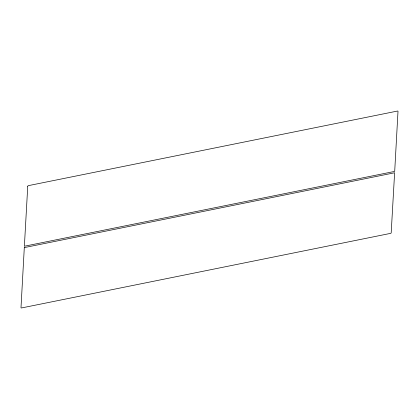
<?xml version="1.0" encoding="UTF-8"?>
<svg xmlns="http://www.w3.org/2000/svg" width="419" height="419" viewBox="0 0 419 419"><rect width="100%" height="100%" fill="white"/><g stroke="black" fill="none" stroke-linecap="round" stroke-linejoin="round"><path stroke-width="0.63" d="M24.302 247.598L20.997 307.651A0.602 0.398 -23.9 0 0 21.531 307.949L390.608 233.362A0.602 0.398 -23.9 0 0 391.189 232.838L394.619 172.759L24.302 247.598M27.733 186.434L24.381 246.241L394.698 171.402L398.003 111.349A0.602 0.398 -23.9 0 0 397.469 111.051L28.392 185.638A0.602 0.398 -23.9 0 0 27.811 186.162L27.733 186.434"/></g></svg>
